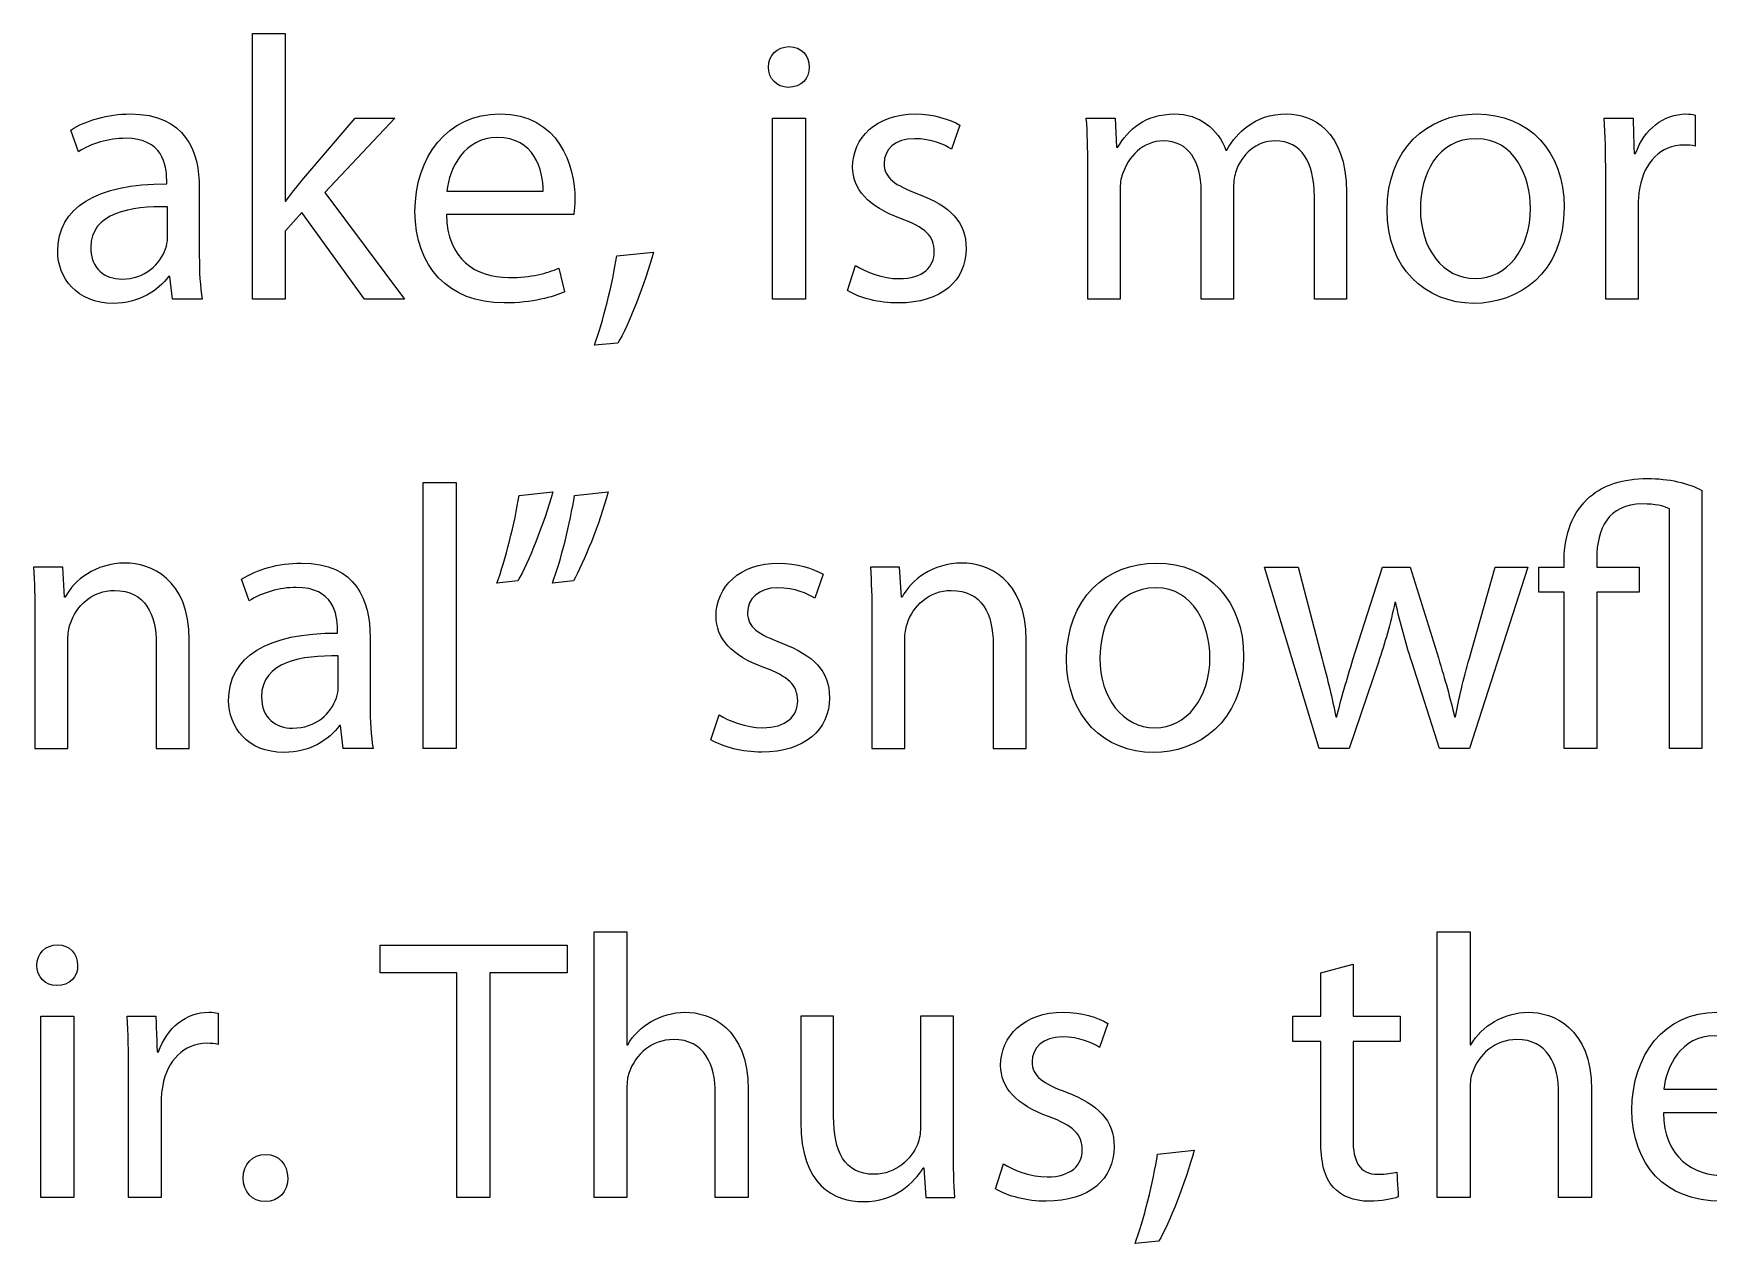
# Model space of a CAD drawing. Header units: millimetres. Extents: x -104 to 108, y -148 to 121.
# Drawn here: x 24.64 to 35.69, y 104.03 to 112.02 of the extents above; entities that cross this region are included whole.
import ezdxf

# ---------------------------------------------------------------- set-up
doc = ezdxf.new("R2010")
doc.units = ezdxf.units.MM
doc.header["$MEASUREMENT"] = 0
doc.layers.add('Capa 1', color=7, linetype='Continuous')

msp = doc.modelspace()

# ---------------------------------------------------------------- linework, layer by layer
at = {"layer": 'Capa 1', "color": 252}
for points, knots in [([(26.3013, 112.017), (26.3013, 112.017), (26.0864, 112.017), (26.0864, 112.017), (26.0864, 112.017), (26.0864, 112.017), (26.0864, 110.2636), (26.0864, 110.2636), (26.0864, 110.2636), (26.0864, 110.2636), (26.3013, 110.2636), (26.3013, 110.2636), (26.3013, 110.2636), (26.3013, 110.2636), (26.3013, 110.713), (26.3013, 110.713), (26.3013, 110.713), (26.3013, 110.713), (26.4124, 110.8367), (26.4124, 110.8367), (26.4124, 110.8367), (26.4124, 110.8367), (26.8248, 110.2636), (26.8248, 110.2636), (26.8248, 110.2636), (26.8248, 110.2636), (27.089, 110.2636), (27.089, 110.2636), (27.089, 110.2636), (27.089, 110.2636), (26.563, 110.9674), (26.563, 110.9674), (26.563, 110.9674), (26.563, 110.9674), (27.0248, 111.459), (27.0248, 111.459), (27.0248, 111.459), (27.0248, 111.459), (26.7631, 111.459), (26.7631, 111.459), (26.7631, 111.459), (26.7631, 111.459), (26.4124, 111.0464), (26.4124, 111.0464), (26.4124, 111.0464), (26.3778, 111.0045), (26.3358, 110.9526), (26.3062, 110.9106), (26.3062, 110.9106), (26.3062, 110.9106), (26.3013, 110.9107), (26.3013, 110.9107), (26.3013, 110.9107), (26.3013, 110.9107), (26.3013, 112.017), (26.3013, 112.017)], [0, 0, 0, 0, 0.0666667, 0.0666667, 0.0666667, 0.0666667, 0.1333333, 0.1333333, 0.1333333, 0.1333333, 0.2, 0.2, 0.2, 0.2, 0.2666667, 0.2666667, 0.2666667, 0.2666667, 0.3333333, 0.3333333, 0.3333333, 0.3333333, 0.4, 0.4, 0.4, 0.4, 0.4666667, 0.4666667, 0.4666667, 0.4666667, 0.5333333, 0.5333333, 0.5333333, 0.5333333, 0.6, 0.6, 0.6, 0.6, 0.6666667, 0.6666667, 0.6666667, 0.6666667, 0.7333333, 0.7333333, 0.7333333, 0.7333333, 0.8, 0.8, 0.8, 0.8, 0.8666667, 0.8666667, 0.8666667, 0.8666667, 1, 1, 1, 1]), ([(29.6251, 111.9305), (29.5462, 111.9305), (29.4893, 111.8712), (29.4893, 111.7946), (29.4893, 111.7946), (29.4894, 111.7207), (29.5436, 111.6613), (29.6202, 111.6613), (29.6202, 111.6613), (29.7067, 111.6614), (29.7609, 111.7206), (29.7585, 111.7946), (29.7585, 111.7946), (29.7585, 111.8713), (29.7066, 111.9305), (29.6251, 111.9305)], [0, 0, 0, 0, 0.2, 0.2, 0.2, 0.2, 0.4, 0.4, 0.4, 0.4, 0.6, 0.6, 0.6, 0.6, 1, 1, 1, 1]), ([(25.7555, 110.2636), (25.7406, 110.3451), (25.7357, 110.4463), (25.7357, 110.55), (25.7357, 110.55), (25.7357, 110.55), (25.7358, 110.997), (25.7358, 110.997), (25.7358, 110.997), (25.7358, 111.2367), (25.6468, 111.486), (25.2813, 111.486), (25.2813, 111.486), (25.1307, 111.486), (24.9874, 111.444), (24.8887, 111.3798), (24.8887, 111.3798), (24.8887, 111.3798), (24.938, 111.2367), (24.938, 111.2367), (24.938, 111.2367), (25.0221, 111.2909), (25.1381, 111.3254), (25.2492, 111.3254), (25.2492, 111.3254), (25.4937, 111.3256), (25.5208, 111.1476), (25.5208, 111.0489), (25.5208, 111.0489), (25.5208, 111.0489), (25.5208, 111.0242), (25.5208, 111.0242), (25.5208, 111.0242), (25.0591, 111.0268), (24.8022, 110.8686), (24.8022, 110.5797), (24.8022, 110.5797), (24.8023, 110.4069), (24.9257, 110.2364), (25.1677, 110.2364), (25.1677, 110.2364), (25.3381, 110.2366), (25.4665, 110.3204), (25.5332, 110.4142), (25.5332, 110.4142), (25.5332, 110.4142), (25.5406, 110.4144), (25.5406, 110.4144), (25.5406, 110.4144), (25.5406, 110.4144), (25.558, 110.2636), (25.558, 110.2636), (25.558, 110.2636), (25.558, 110.2636), (25.7555, 110.2636), (25.7555, 110.2636)], [0, 0, 0, 0, 0.0666667, 0.0666667, 0.0666667, 0.0666667, 0.1333333, 0.1333333, 0.1333333, 0.1333333, 0.2, 0.2, 0.2, 0.2, 0.2666667, 0.2666667, 0.2666667, 0.2666667, 0.3333333, 0.3333333, 0.3333333, 0.3333333, 0.4, 0.4, 0.4, 0.4, 0.4666667, 0.4666667, 0.4666667, 0.4666667, 0.5333333, 0.5333333, 0.5333333, 0.5333333, 0.6, 0.6, 0.6, 0.6, 0.6666667, 0.6666667, 0.6666667, 0.6666667, 0.7333333, 0.7333333, 0.7333333, 0.7333333, 0.8, 0.8, 0.8, 0.8, 0.8666667, 0.8666667, 0.8666667, 0.8666667, 1, 1, 1, 1]), ([(28.2053, 110.8218), (28.2078, 110.844), (28.2127, 110.8785), (28.2127, 110.9229), (28.2127, 110.9229), (28.2128, 111.1429), (28.109, 111.486), (27.7188, 111.486), (27.7188, 111.486), (27.3707, 111.486), (27.1582, 111.202), (27.1582, 110.8414), (27.1582, 110.8414), (27.1583, 110.4811), (27.378, 110.2389), (27.746, 110.2389), (27.746, 110.2389), (27.9361, 110.239), (28.067, 110.2784), (28.1435, 110.313), (28.1435, 110.313), (28.1435, 110.313), (28.1066, 110.4686), (28.1066, 110.4686), (28.1066, 110.4686), (28.025, 110.434), (27.9312, 110.4068), (27.7756, 110.4068), (27.7756, 110.4068), (27.5583, 110.4069), (27.3706, 110.5278), (27.3657, 110.8217), (27.3657, 110.8217), (27.3657, 110.8217), (28.2053, 110.8218), (28.2053, 110.8218)], [0, 0, 0, 0, 0.1, 0.1, 0.1, 0.1, 0.2, 0.2, 0.2, 0.2, 0.3, 0.3, 0.3, 0.3, 0.4, 0.4, 0.4, 0.4, 0.5, 0.5, 0.5, 0.5, 0.6, 0.6, 0.6, 0.6, 0.7, 0.7, 0.7, 0.7, 0.8, 0.8, 0.8, 0.8, 1, 1, 1, 1]), ([(30.0103, 110.3205), (30.0942, 110.2711), (30.2152, 110.2389), (30.3461, 110.2389), (30.3461, 110.2389), (30.6301, 110.239), (30.7931, 110.3871), (30.7931, 110.597), (30.7931, 110.597), (30.7931, 110.7748), (30.6869, 110.8785), (30.4795, 110.9575), (30.4795, 110.9575), (30.3239, 111.0169), (30.2523, 111.0612), (30.2523, 111.16), (30.2523, 111.16), (30.2523, 111.249), (30.3239, 111.323), (30.4523, 111.323), (30.4523, 111.323), (30.5634, 111.323), (30.6499, 111.2835), (30.6968, 111.2538), (30.6968, 111.2538), (30.6968, 111.2538), (30.7512, 111.4119), (30.7512, 111.4119), (30.7512, 111.4119), (30.6845, 111.4514), (30.5782, 111.486), (30.4572, 111.486), (30.4572, 111.486), (30.2005, 111.486), (30.0448, 111.3279), (30.0448, 111.1353), (30.0448, 111.1353), (30.0449, 110.9922), (30.1461, 110.8735), (30.3609, 110.797), (30.3609, 110.797), (30.5215, 110.7378), (30.5832, 110.6809), (30.5832, 110.5772), (30.5832, 110.5772), (30.5832, 110.4785), (30.5091, 110.3994), (30.3511, 110.3994), (30.3511, 110.3994), (30.2425, 110.3995), (30.1288, 110.4439), (30.0646, 110.4858), (30.0646, 110.4858), (30.0646, 110.4858), (30.0103, 110.3205), (30.0103, 110.3205)], [0, 0, 0, 0, 0.0666667, 0.0666667, 0.0666667, 0.0666667, 0.1333333, 0.1333333, 0.1333333, 0.1333333, 0.2, 0.2, 0.2, 0.2, 0.2666667, 0.2666667, 0.2666667, 0.2666667, 0.3333333, 0.3333333, 0.3333333, 0.3333333, 0.4, 0.4, 0.4, 0.4, 0.4666667, 0.4666667, 0.4666667, 0.4666667, 0.5333333, 0.5333333, 0.5333333, 0.5333333, 0.6, 0.6, 0.6, 0.6, 0.6666667, 0.6666667, 0.6666667, 0.6666667, 0.7333333, 0.7333333, 0.7333333, 0.7333333, 0.8, 0.8, 0.8, 0.8, 0.8666667, 0.8666667, 0.8666667, 0.8666667, 1, 1, 1, 1]), ([(31.5957, 110.2636), (31.5957, 110.2636), (31.8081, 110.2636), (31.8081, 110.2636), (31.8081, 110.2636), (31.8081, 110.2636), (31.8081, 110.9847), (31.8081, 110.9847), (31.8081, 110.9847), (31.8081, 111.0218), (31.813, 111.0587), (31.8254, 111.0908), (31.8254, 111.0908), (31.8599, 111.1996), (31.9587, 111.3082), (32.0945, 111.3082), (32.0945, 111.3082), (32.26, 111.3082), (32.3439, 111.1699), (32.3439, 110.9797), (32.3439, 110.9797), (32.3439, 110.9797), (32.344, 110.2636), (32.344, 110.2636), (32.344, 110.2636), (32.344, 110.2636), (32.5564, 110.2636), (32.5564, 110.2636), (32.5564, 110.2636), (32.5564, 110.2636), (32.5564, 111.002), (32.5564, 111.002), (32.5564, 111.002), (32.5564, 111.0415), (32.5637, 111.081), (32.5736, 111.1106), (32.5736, 111.1106), (32.6107, 111.2169), (32.707, 111.3082), (32.8304, 111.3082), (32.8304, 111.3082), (33.0058, 111.3082), (33.0897, 111.1699), (33.0897, 110.9402), (33.0897, 110.9402), (33.0897, 110.9402), (33.0898, 110.2636), (33.0898, 110.2636), (33.0898, 110.2636), (33.0898, 110.2636), (33.3022, 110.2636), (33.3022, 110.2636), (33.3022, 110.2636), (33.3022, 110.2636), (33.3022, 110.9674), (33.3022, 110.9674), (33.3022, 110.9674), (33.3022, 111.3824), (33.0675, 111.486), (32.9094, 111.486), (32.9094, 111.486), (32.7959, 111.486), (32.7168, 111.4563), (32.6452, 111.402), (32.6452, 111.402), (32.5958, 111.3651), (32.5489, 111.3131), (32.5119, 111.2464), (32.5119, 111.2464), (32.5119, 111.2464), (32.5069, 111.2464), (32.5069, 111.2464), (32.5069, 111.2464), (32.4551, 111.3873), (32.3316, 111.486), (32.1686, 111.486), (32.1686, 111.486), (31.9711, 111.486), (31.8599, 111.3798), (31.7933, 111.2662), (31.7933, 111.2662), (31.7933, 111.2662), (31.7859, 111.2663), (31.7859, 111.2663), (31.7859, 111.2663), (31.7859, 111.2663), (31.776, 111.459), (31.776, 111.459), (31.776, 111.459), (31.776, 111.459), (31.5859, 111.459), (31.5859, 111.459), (31.5859, 111.459), (31.5932, 111.3601), (31.5957, 111.2588), (31.5957, 111.1353), (31.5957, 111.1353), (31.5957, 111.1353), (31.5957, 110.2636), (31.5957, 110.2636)], [0, 0, 0, 0, 0.0384615, 0.0384615, 0.0384615, 0.0384615, 0.0769231, 0.0769231, 0.0769231, 0.0769231, 0.1153846, 0.1153846, 0.1153846, 0.1153846, 0.1538462, 0.1538462, 0.1538462, 0.1538462, 0.1923077, 0.1923077, 0.1923077, 0.1923077, 0.2307692, 0.2307692, 0.2307692, 0.2307692, 0.2692308, 0.2692308, 0.2692308, 0.2692308, 0.3076923, 0.3076923, 0.3076923, 0.3076923, 0.3461538, 0.3461538, 0.3461538, 0.3461539, 0.3846154, 0.3846154, 0.3846154, 0.3846154, 0.4230769, 0.4230769, 0.4230769, 0.4230769, 0.4615385, 0.4615385, 0.4615385, 0.4615385, 0.5, 0.5, 0.5, 0.5, 0.5384615, 0.5384615, 0.5384615, 0.5384615, 0.5769231, 0.5769231, 0.5769231, 0.5769231, 0.6153846, 0.6153846, 0.6153846, 0.6153846, 0.6538462, 0.6538462, 0.6538462, 0.6538462, 0.6923077, 0.6923077, 0.6923077, 0.6923077, 0.7307692, 0.7307692, 0.7307692, 0.7307692, 0.7692308, 0.7692308, 0.7692308, 0.7692308, 0.8076923, 0.8076923, 0.8076923, 0.8076923, 0.8461538, 0.8461538, 0.8461538, 0.8461539, 0.8846154, 0.8846154, 0.8846154, 0.8846154, 0.9230769, 0.9230769, 0.9230769, 0.9230769, 1, 1, 1, 1]), ([(34.1619, 111.486), (33.8309, 111.486), (33.5692, 111.2514), (33.5692, 110.8513), (33.5692, 110.8513), (33.5692, 110.4735), (33.8186, 110.2364), (34.1421, 110.2364), (34.1421, 110.2364), (34.431, 110.2366), (34.7372, 110.429), (34.7372, 110.8711), (34.7372, 110.8711), (34.7373, 111.2367), (34.5051, 111.486), (34.1618, 111.486), (34.1618, 111.486), (34.1618, 111.486), (34.1619, 111.486), (34.1619, 111.486)], [0, 0, 0, 0, 0.1666667, 0.1666667, 0.1666667, 0.1666667, 0.3333333, 0.3333333, 0.3333333, 0.3333333, 0.5, 0.5, 0.5, 0.5, 0.6666667, 0.6666667, 0.6666667, 0.6666667, 1, 1, 1, 1]), ([(35.0113, 110.2636), (35.0113, 110.2636), (35.2262, 110.2636), (35.2262, 110.2636), (35.2262, 110.2636), (35.2262, 110.2636), (35.2262, 110.9008), (35.2262, 110.9008), (35.2262, 110.9008), (35.2262, 110.9379), (35.2311, 110.9723), (35.236, 111.0019), (35.236, 111.0019), (35.2657, 111.1651), (35.3743, 111.281), (35.5274, 111.281), (35.5274, 111.281), (35.5571, 111.2812), (35.5793, 111.2785), (35.6015, 111.2736), (35.6015, 111.2736), (35.6015, 111.2736), (35.6016, 111.4786), (35.6016, 111.4786), (35.6016, 111.4786), (35.5818, 111.4836), (35.5645, 111.486), (35.5398, 111.486), (35.5398, 111.486), (35.3941, 111.486), (35.2632, 111.3847), (35.2089, 111.2242), (35.2089, 111.2242), (35.2089, 111.2242), (35.199, 111.2242), (35.199, 111.2242), (35.199, 111.2242), (35.199, 111.2242), (35.1916, 111.459), (35.1916, 111.459), (35.1916, 111.459), (35.1916, 111.459), (35.0015, 111.459), (35.0015, 111.459), (35.0015, 111.459), (35.0088, 111.3478), (35.0113, 111.2267), (35.0113, 111.0859), (35.0113, 111.0859), (35.0113, 111.0859), (35.0113, 110.2636), (35.0113, 110.2636)], [0, 0, 0, 0, 0.0714286, 0.0714286, 0.0714286, 0.0714286, 0.1428571, 0.1428571, 0.1428571, 0.1428572, 0.2142857, 0.2142857, 0.2142857, 0.2142857, 0.2857143, 0.2857143, 0.2857143, 0.2857143, 0.3571429, 0.3571429, 0.3571429, 0.3571429, 0.4285714, 0.4285714, 0.4285714, 0.4285714, 0.5, 0.5, 0.5, 0.5, 0.5714286, 0.5714286, 0.5714286, 0.5714286, 0.6428571, 0.6428571, 0.6428571, 0.6428572, 0.7142857, 0.7142857, 0.7142857, 0.7142857, 0.7857143, 0.7857143, 0.7857143, 0.7857143, 0.8571429, 0.8571429, 0.8571429, 0.8571429, 1, 1, 1, 1]), ([(29.7339, 110.2636), (29.7339, 110.2636), (29.7339, 111.459), (29.7339, 111.459), (29.7339, 111.459), (29.7339, 111.459), (29.5165, 111.459), (29.5165, 111.459), (29.5165, 111.459), (29.5165, 111.459), (29.5165, 110.2636), (29.5165, 110.2636), (29.5165, 110.2636), (29.5165, 110.2636), (29.7339, 110.2636), (29.7339, 110.2636)], [0, 0, 0, 0, 0.2, 0.2, 0.2, 0.2, 0.4, 0.4, 0.4, 0.4, 0.6, 0.6, 0.6, 0.6, 1, 1, 1, 1]), ([(27.3682, 110.9774), (27.3855, 111.128), (27.4817, 111.3304), (27.7015, 111.3304), (27.7015, 111.3304), (27.9461, 111.3304), (28.0052, 111.1155), (28.0028, 110.9773), (28.0028, 110.9773), (28.0028, 110.9773), (27.3682, 110.9774), (27.3682, 110.9774)], [0, 0, 0, 0, 0.25, 0.25, 0.25, 0.25, 0.5, 0.5, 0.5, 0.5, 1, 1, 1, 1]), ([(34.1569, 111.323), (34.4137, 111.323), (34.515, 111.0662), (34.515, 110.8637), (34.515, 110.8637), (34.515, 110.5946), (34.3594, 110.3994), (34.1519, 110.3994), (34.1519, 110.3994), (33.9397, 110.3995), (33.7889, 110.597), (33.7889, 110.8587), (33.7889, 110.8587), (33.7889, 111.0859), (33.9001, 111.323), (34.1569, 111.323), (34.1569, 111.323), (34.1569, 111.323), (34.1569, 111.323), (34.1569, 111.323)], [0, 0, 0, 0, 0.1666667, 0.1666667, 0.1666667, 0.1666667, 0.3333333, 0.3333333, 0.3333333, 0.3333333, 0.5, 0.5, 0.5, 0.5, 0.6666667, 0.6666667, 0.6666667, 0.6666667, 1, 1, 1, 1]), ([(25.5258, 110.6662), (25.5258, 110.644), (25.5208, 110.6192), (25.5134, 110.597), (25.5134, 110.597), (25.4789, 110.4958), (25.3801, 110.3969), (25.2245, 110.3969), (25.2245, 110.3969), (25.1135, 110.3969), (25.0195, 110.4636), (25.0195, 110.6044), (25.0195, 110.6044), (25.0196, 110.8367), (25.2887, 110.8785), (25.5258, 110.8735), (25.5258, 110.8735), (25.5258, 110.8735), (25.5258, 110.6662), (25.5258, 110.6662)], [0, 0, 0, 0, 0.1666667, 0.1666667, 0.1666667, 0.1666667, 0.3333333, 0.3333333, 0.3333333, 0.3333333, 0.5, 0.5, 0.5, 0.5, 0.6666667, 0.6666667, 0.6666667, 0.6666667, 1, 1, 1, 1]), ([(28.4967, 109.9747), (28.5659, 110.0907), (28.6744, 110.3648), (28.7312, 110.5747), (28.7312, 110.5747), (28.7312, 110.5747), (28.4893, 110.5501), (28.4893, 110.5501), (28.4893, 110.5501), (28.4621, 110.3699), (28.3954, 110.1055), (28.3411, 109.9598), (28.3411, 109.9598), (28.3411, 109.9598), (28.4967, 109.9747), (28.4967, 109.9747)], [0, 0, 0, 0, 0.2, 0.2, 0.2, 0.2, 0.4, 0.4, 0.4, 0.4, 0.6, 0.6, 0.6, 0.6, 1, 1, 1, 1]), ([(27.2128, 107.3001), (27.2128, 107.3001), (27.4302, 107.3001), (27.4302, 107.3001), (27.4302, 107.3001), (27.4302, 107.3001), (27.4302, 109.0535), (27.4302, 109.0535), (27.4302, 109.0535), (27.4302, 109.0535), (27.2128, 109.0535), (27.2128, 109.0535), (27.2128, 109.0535), (27.2128, 109.0535), (27.2128, 107.3001), (27.2128, 107.3001)], [0, 0, 0, 0, 0.2, 0.2, 0.2, 0.2, 0.4, 0.4, 0.4, 0.4, 0.6, 0.6, 0.6, 0.6, 1, 1, 1, 1]), ([(34.9524, 107.3001), (34.9524, 107.3001), (34.9524, 108.33), (34.9524, 108.33), (34.9524, 108.33), (34.9524, 108.33), (35.2314, 108.33), (35.2314, 108.33), (35.2314, 108.33), (35.2314, 108.33), (35.2314, 108.4955), (35.2314, 108.4955), (35.2314, 108.4955), (35.2314, 108.4955), (34.9524, 108.4955), (34.9524, 108.4955), (34.9524, 108.4955), (34.9524, 108.4955), (34.9524, 108.5546), (34.9524, 108.5546), (34.9524, 108.5546), (34.9524, 108.7473), (35.0264, 108.9127), (35.2536, 108.9127), (35.2536, 108.9127), (35.3376, 108.9128), (35.3943, 108.9003), (35.4314, 108.8806), (35.4314, 108.8806), (35.4314, 108.8806), (35.4314, 107.3001), (35.4314, 107.3001), (35.4314, 107.3001), (35.4314, 107.3001), (35.6462, 107.3001), (35.6462, 107.3001), (35.6462, 107.3001), (35.6462, 107.3001), (35.6462, 109.0017), (35.6462, 109.0017), (35.6462, 109.0017), (35.5573, 109.0511), (35.4264, 109.0806), (35.2882, 109.0806), (35.2882, 109.0806), (35.1227, 109.0807), (34.9992, 109.0386), (34.9054, 108.9596), (34.9054, 108.9596), (34.7943, 108.8608), (34.7375, 108.7126), (34.7375, 108.5472), (34.7375, 108.5472), (34.7375, 108.5472), (34.7375, 108.4955), (34.7375, 108.4955), (34.7375, 108.4955), (34.7375, 108.4955), (34.5696, 108.4955), (34.5696, 108.4955), (34.5696, 108.4955), (34.5696, 108.4955), (34.5696, 108.33), (34.5696, 108.33), (34.5696, 108.33), (34.5696, 108.33), (34.7375, 108.33), (34.7375, 108.33), (34.7375, 108.33), (34.7375, 108.33), (34.7375, 107.3001), (34.7375, 107.3001), (34.7375, 107.3001), (34.7375, 107.3001), (34.9524, 107.3001), (34.9524, 107.3001)], [0, 0, 0, 0, 0.05, 0.05, 0.05, 0.05, 0.1, 0.1, 0.1, 0.1, 0.15, 0.15, 0.15, 0.15, 0.2, 0.2, 0.2, 0.2, 0.25, 0.25, 0.25, 0.25, 0.3, 0.3, 0.3, 0.3, 0.35, 0.35, 0.35, 0.35, 0.4, 0.4, 0.4, 0.4, 0.45, 0.45, 0.45, 0.45, 0.5, 0.5, 0.5, 0.5, 0.55, 0.55, 0.55, 0.55, 0.6, 0.6, 0.6, 0.6, 0.65, 0.65, 0.65, 0.65, 0.7, 0.7, 0.7, 0.7, 0.75, 0.75, 0.75, 0.75, 0.8, 0.8, 0.8, 0.8, 0.85, 0.85, 0.85, 0.85, 0.9, 0.9, 0.9, 0.9, 1, 1, 1, 1]), ([(27.8448, 108.9696), (27.8177, 108.7918), (27.751, 108.5348), (27.6991, 108.3891), (27.6991, 108.3891), (27.6991, 108.3891), (27.8374, 108.4066), (27.8374, 108.4066), (27.8374, 108.4066), (27.9041, 108.5201), (28.0103, 108.7843), (28.0671, 108.9917), (28.0671, 108.9917), (28.0671, 108.9917), (27.8448, 108.9696), (27.8448, 108.9696)], [0, 0, 0, 0, 0.2, 0.2, 0.2, 0.2, 0.4, 0.4, 0.4, 0.4, 0.6, 0.6, 0.6, 0.6, 1, 1, 1, 1]), ([(28.2104, 108.9696), (28.1832, 108.7918), (28.1189, 108.5348), (28.0646, 108.3891), (28.0646, 108.3891), (28.0646, 108.3891), (28.2029, 108.4066), (28.2029, 108.4066), (28.2029, 108.4066), (28.2696, 108.5201), (28.3757, 108.7843), (28.4325, 108.9917), (28.4325, 108.9917), (28.4325, 108.9917), (28.2104, 108.9696), (28.2104, 108.9696)], [0, 0, 0, 0, 0.2, 0.2, 0.2, 0.2, 0.4, 0.4, 0.4, 0.4, 0.6, 0.6, 0.6, 0.6, 1, 1, 1, 1]), ([(24.652, 107.3001), (24.652, 107.3001), (24.652, 108.1718), (24.652, 108.1718), (24.652, 108.1718), (24.652, 108.2953), (24.6495, 108.3967), (24.6422, 108.4955), (24.6422, 108.4955), (24.6422, 108.4955), (24.8348, 108.4955), (24.8348, 108.4955), (24.8348, 108.4955), (24.8348, 108.4955), (24.8472, 108.2979), (24.8472, 108.2979), (24.8472, 108.2979), (24.8472, 108.2979), (24.852, 108.2978), (24.852, 108.2978), (24.852, 108.2978), (24.9113, 108.4114), (25.0496, 108.5225), (25.2471, 108.5225), (25.2471, 108.5225), (25.4126, 108.5225), (25.6695, 108.4239), (25.6695, 108.0139), (25.6695, 108.0139), (25.6695, 108.0139), (25.6695, 107.3001), (25.6695, 107.3001), (25.6695, 107.3001), (25.6695, 107.3001), (25.4521, 107.3001), (25.4521, 107.3001), (25.4521, 107.3001), (25.4521, 107.3001), (25.4521, 107.9891), (25.4521, 107.9891), (25.4521, 107.9891), (25.4521, 108.1817), (25.3806, 108.3423), (25.1755, 108.3422), (25.1755, 108.3422), (25.0323, 108.3422), (24.9212, 108.2411), (24.8841, 108.12), (24.8841, 108.12), (24.8742, 108.0928), (24.8694, 108.0558), (24.8694, 108.0189), (24.8694, 108.0189), (24.8694, 108.0189), (24.8694, 107.3001), (24.8694, 107.3001), (24.8694, 107.3001), (24.8694, 107.3001), (24.652, 107.3001), (24.652, 107.3001)], [0, 0, 0, 0, 0.125, 0.125, 0.125, 0.125, 0.1875, 0.1875, 0.1875, 0.1875, 0.25, 0.25, 0.25, 0.25, 0.3125, 0.3125, 0.3125, 0.3125, 0.375, 0.375, 0.375, 0.375, 0.4375, 0.4375, 0.4375, 0.4375, 0.5, 0.5, 0.5, 0.5, 0.5625, 0.5625, 0.5625, 0.5625, 0.625, 0.625, 0.625, 0.625, 0.6875, 0.6875, 0.6875, 0.6875, 0.75, 0.75, 0.75, 0.75, 0.8125, 0.8125, 0.8125, 0.8125, 0.875, 0.875, 0.875, 0.875, 0.9375, 0.9375, 0.9375, 0.9375, 1, 1, 1, 1]), ([(26.8819, 107.3001), (26.867, 107.3817), (26.8621, 107.4829), (26.8621, 107.5866), (26.8621, 107.5866), (26.8621, 107.5866), (26.8622, 108.0335), (26.8622, 108.0335), (26.8622, 108.0335), (26.8622, 108.2733), (26.7732, 108.5225), (26.4077, 108.5225), (26.4077, 108.5225), (26.2572, 108.5225), (26.1139, 108.4805), (26.0151, 108.4163), (26.0151, 108.4163), (26.0151, 108.4163), (26.0645, 108.2733), (26.0645, 108.2733), (26.0645, 108.2733), (26.1485, 108.3274), (26.2645, 108.362), (26.3756, 108.362), (26.3756, 108.362), (26.6201, 108.3622), (26.6473, 108.1842), (26.6473, 108.0854), (26.6473, 108.0854), (26.6473, 108.0854), (26.6473, 108.0607), (26.6473, 108.0607), (26.6473, 108.0607), (26.1855, 108.0633), (25.9286, 107.9051), (25.9286, 107.6162), (25.9286, 107.6162), (25.9287, 107.4434), (26.0521, 107.273), (26.2941, 107.273), (26.2941, 107.273), (26.4645, 107.2731), (26.5929, 107.3569), (26.6596, 107.4508), (26.6596, 107.4508), (26.6596, 107.4508), (26.667, 107.4509), (26.667, 107.4509), (26.667, 107.4509), (26.667, 107.4509), (26.6844, 107.3001), (26.6844, 107.3001), (26.6844, 107.3001), (26.6844, 107.3001), (26.8819, 107.3001), (26.8819, 107.3001)], [0, 0, 0, 0, 0.0666667, 0.0666667, 0.0666667, 0.0666667, 0.1333333, 0.1333333, 0.1333333, 0.1333333, 0.2, 0.2, 0.2, 0.2, 0.2666667, 0.2666667, 0.2666667, 0.2666667, 0.3333333, 0.3333333, 0.3333333, 0.3333333, 0.4, 0.4, 0.4, 0.4, 0.4666667, 0.4666667, 0.4666667, 0.4666667, 0.5333333, 0.5333333, 0.5333333, 0.5333333, 0.6, 0.6, 0.6, 0.6, 0.6666667, 0.6666667, 0.6666667, 0.6666667, 0.7333333, 0.7333333, 0.7333333, 0.7333333, 0.8, 0.8, 0.8, 0.8, 0.8666667, 0.8666667, 0.8666667, 0.8666667, 1, 1, 1, 1]), ([(29.1093, 107.3571), (29.1932, 107.3077), (29.3142, 107.2754), (29.4451, 107.2754), (29.4451, 107.2754), (29.7291, 107.2755), (29.8921, 107.4236), (29.8921, 107.6335), (29.8921, 107.6335), (29.8921, 107.8113), (29.7859, 107.915), (29.5784, 107.994), (29.5784, 107.994), (29.4229, 108.0534), (29.3513, 108.0977), (29.3513, 108.1965), (29.3513, 108.1965), (29.3513, 108.2856), (29.4229, 108.3595), (29.5513, 108.3595), (29.5513, 108.3595), (29.6624, 108.3596), (29.7488, 108.32), (29.7958, 108.2904), (29.7958, 108.2904), (29.7958, 108.2904), (29.8502, 108.4485), (29.8502, 108.4485), (29.8502, 108.4485), (29.7835, 108.488), (29.6772, 108.5225), (29.5562, 108.5225), (29.5562, 108.5225), (29.2995, 108.5225), (29.1438, 108.3644), (29.1438, 108.1718), (29.1438, 108.1718), (29.1439, 108.0288), (29.2451, 107.9101), (29.4599, 107.8335), (29.4599, 107.8335), (29.6205, 107.7744), (29.6822, 107.7175), (29.6822, 107.6137), (29.6822, 107.6137), (29.6822, 107.515), (29.6081, 107.4359), (29.45, 107.4359), (29.45, 107.4359), (29.3415, 107.436), (29.2278, 107.4804), (29.1636, 107.5224), (29.1636, 107.5224), (29.1636, 107.5224), (29.1093, 107.3571), (29.1093, 107.3571)], [0, 0, 0, 0, 0.0666667, 0.0666667, 0.0666667, 0.0666667, 0.1333333, 0.1333333, 0.1333333, 0.1333333, 0.2, 0.2, 0.2, 0.2, 0.2666667, 0.2666667, 0.2666667, 0.2666667, 0.3333333, 0.3333333, 0.3333333, 0.3333333, 0.4, 0.4, 0.4, 0.4, 0.4666667, 0.4666667, 0.4666667, 0.4666667, 0.5333333, 0.5333333, 0.5333333, 0.5333333, 0.6, 0.6, 0.6, 0.6, 0.6666667, 0.6666667, 0.6666667, 0.6666667, 0.7333333, 0.7333333, 0.7333333, 0.7333333, 0.8, 0.8, 0.8, 0.8, 0.8666667, 0.8666667, 0.8666667, 0.8666667, 1, 1, 1, 1]), ([(30.1713, 107.3001), (30.1713, 107.3001), (30.1713, 108.1718), (30.1713, 108.1718), (30.1713, 108.1718), (30.1713, 108.2953), (30.1689, 108.3967), (30.1615, 108.4955), (30.1615, 108.4955), (30.1615, 108.4955), (30.3541, 108.4955), (30.3541, 108.4955), (30.3541, 108.4955), (30.3541, 108.4955), (30.3665, 108.2979), (30.3665, 108.2979), (30.3665, 108.2979), (30.3665, 108.2979), (30.3713, 108.2978), (30.3713, 108.2978), (30.3713, 108.2978), (30.4306, 108.4114), (30.5689, 108.5225), (30.7665, 108.5225), (30.7665, 108.5225), (30.9319, 108.5225), (31.1888, 108.4239), (31.1888, 108.0139), (31.1888, 108.0139), (31.1888, 108.0139), (31.1888, 107.3001), (31.1888, 107.3001), (31.1888, 107.3001), (31.1888, 107.3001), (30.9714, 107.3001), (30.9714, 107.3001), (30.9714, 107.3001), (30.9714, 107.3001), (30.9714, 107.9891), (30.9714, 107.9891), (30.9714, 107.9891), (30.9714, 108.1817), (30.8999, 108.3423), (30.6948, 108.3422), (30.6948, 108.3422), (30.5516, 108.3422), (30.4405, 108.2411), (30.4035, 108.12), (30.4035, 108.12), (30.3936, 108.0928), (30.3887, 108.0558), (30.3887, 108.0189), (30.3887, 108.0189), (30.3887, 108.0189), (30.3887, 107.3001), (30.3887, 107.3001), (30.3887, 107.3001), (30.3887, 107.3001), (30.1713, 107.3001), (30.1713, 107.3001)], [0, 0, 0, 0, 0.125, 0.125, 0.125, 0.125, 0.1875, 0.1875, 0.1875, 0.1875, 0.25, 0.25, 0.25, 0.25, 0.3125, 0.3125, 0.3125, 0.3125, 0.375, 0.375, 0.375, 0.375, 0.4375, 0.4375, 0.4375, 0.4375, 0.5, 0.5, 0.5, 0.5, 0.5625, 0.5625, 0.5625, 0.5625, 0.625, 0.625, 0.625, 0.625, 0.6875, 0.6875, 0.6875, 0.6875, 0.75, 0.75, 0.75, 0.75, 0.8125, 0.8125, 0.8125, 0.8125, 0.875, 0.875, 0.875, 0.875, 0.9375, 0.9375, 0.9375, 0.9375, 1, 1, 1, 1]), ([(32.0482, 108.5225), (31.7172, 108.5225), (31.4554, 108.2879), (31.4554, 107.8878), (31.4554, 107.8878), (31.4554, 107.5101), (31.7048, 107.273), (32.0283, 107.273), (32.0283, 107.273), (32.3172, 107.2731), (32.6234, 107.4656), (32.6234, 107.9076), (32.6234, 107.9076), (32.6235, 108.2733), (32.3913, 108.5225), (32.0481, 108.5225), (32.0481, 108.5225), (32.0481, 108.5225), (32.0482, 108.5225), (32.0482, 108.5225)], [0, 0, 0, 0, 0.1666667, 0.1666667, 0.1666667, 0.1666667, 0.3333333, 0.3333333, 0.3333333, 0.3333333, 0.5, 0.5, 0.5, 0.5, 0.6666667, 0.6666667, 0.6666667, 0.6666667, 1, 1, 1, 1]), ([(32.7617, 108.4955), (32.7617, 108.4955), (33.1223, 107.3001), (33.1223, 107.3001), (33.1223, 107.3001), (33.1223, 107.3001), (33.3198, 107.3001), (33.3198, 107.3001), (33.3198, 107.3001), (33.3198, 107.3001), (33.5125, 107.8682), (33.5125, 107.8682), (33.5125, 107.8682), (33.5545, 107.9966), (33.5915, 108.12), (33.6211, 108.2632), (33.6211, 108.2632), (33.6211, 108.2632), (33.6261, 108.2633), (33.6261, 108.2633), (33.6261, 108.2633), (33.6557, 108.1224), (33.6902, 108.0039), (33.7322, 107.8706), (33.7322, 107.8706), (33.7322, 107.8706), (33.9151, 107.3001), (33.9151, 107.3001), (33.9151, 107.3001), (33.9151, 107.3001), (34.1126, 107.3001), (34.1126, 107.3001), (34.1126, 107.3001), (34.1126, 107.3001), (34.4978, 108.4955), (34.4978, 108.4955), (34.4978, 108.4955), (34.4978, 108.4955), (34.283, 108.4955), (34.283, 108.4955), (34.283, 108.4955), (34.283, 108.4955), (34.1126, 107.8954), (34.1126, 107.8954), (34.1126, 107.8954), (34.073, 107.7545), (34.0409, 107.6286), (34.0212, 107.5076), (34.0212, 107.5076), (34.0212, 107.5076), (34.0138, 107.5077), (34.0138, 107.5077), (34.0138, 107.5077), (33.9866, 107.6287), (33.952, 107.7545), (33.9076, 107.8977), (33.9076, 107.8977), (33.9076, 107.8977), (33.7224, 108.4955), (33.7224, 108.4955), (33.7224, 108.4955), (33.7224, 108.4955), (33.5396, 108.4955), (33.5396, 108.4955), (33.5396, 108.4955), (33.5396, 108.4955), (33.3445, 107.8855), (33.3445, 107.8855), (33.3445, 107.8855), (33.3051, 107.7571), (33.2655, 107.6286), (33.2383, 107.5076), (33.2383, 107.5076), (33.2383, 107.5076), (33.2309, 107.5077), (33.2309, 107.5077), (33.2309, 107.5077), (33.2087, 107.6311), (33.1766, 107.7545), (33.142, 107.8878), (33.142, 107.8878), (33.142, 107.8878), (32.984, 108.4955), (32.984, 108.4955), (32.984, 108.4955), (32.984, 108.4955), (32.7617, 108.4955), (32.7617, 108.4955)], [0, 0, 0, 0, 0.0434783, 0.0434783, 0.0434783, 0.0434783, 0.0869565, 0.0869565, 0.0869565, 0.0869565, 0.1304348, 0.1304348, 0.1304348, 0.1304348, 0.173913, 0.173913, 0.173913, 0.1739131, 0.2173913, 0.2173913, 0.2173913, 0.2173913, 0.2608696, 0.2608696, 0.2608696, 0.2608696, 0.3043478, 0.3043478, 0.3043478, 0.3043478, 0.3478261, 0.3478261, 0.3478261, 0.3478261, 0.3913043, 0.3913043, 0.3913043, 0.3913044, 0.4347826, 0.4347826, 0.4347826, 0.4347826, 0.4782609, 0.4782609, 0.4782609, 0.4782609, 0.5217391, 0.5217391, 0.5217391, 0.5217391, 0.5652174, 0.5652174, 0.5652174, 0.5652174, 0.6086957, 0.6086957, 0.6086957, 0.6086957, 0.6521739, 0.6521739, 0.6521739, 0.6521739, 0.6956522, 0.6956522, 0.6956522, 0.6956522, 0.7391304, 0.7391304, 0.7391304, 0.7391304, 0.7826087, 0.7826087, 0.7826087, 0.7826087, 0.826087, 0.826087, 0.826087, 0.826087, 0.8695652, 0.8695652, 0.8695652, 0.8695652, 0.9130435, 0.9130435, 0.9130435, 0.9130435, 1, 1, 1, 1]), ([(32.0432, 108.3596), (32.3, 108.3596), (32.4012, 108.1027), (32.4012, 107.9002), (32.4012, 107.9002), (32.4013, 107.6311), (32.2456, 107.4359), (32.0382, 107.4359), (32.0382, 107.4359), (31.8259, 107.436), (31.6752, 107.6335), (31.6752, 107.8953), (31.6752, 107.8953), (31.6752, 108.1224), (31.7863, 108.3595), (32.0431, 108.3595), (32.0431, 108.3595), (32.0431, 108.3595), (32.0432, 108.3596), (32.0432, 108.3596)], [0, 0, 0, 0, 0.1666667, 0.1666667, 0.1666667, 0.1666667, 0.3333333, 0.3333333, 0.3333333, 0.3333333, 0.5, 0.5, 0.5, 0.5, 0.6666667, 0.6666667, 0.6666667, 0.6666667, 1, 1, 1, 1]), ([(26.6522, 107.7027), (26.6522, 107.6805), (26.6473, 107.6557), (26.6398, 107.6335), (26.6398, 107.6335), (26.6053, 107.5323), (26.5065, 107.4335), (26.3509, 107.4335), (26.3509, 107.4335), (26.2399, 107.4335), (26.146, 107.5001), (26.146, 107.6409), (26.146, 107.6409), (26.146, 107.8732), (26.4151, 107.915), (26.6522, 107.9101), (26.6522, 107.9101), (26.6522, 107.9101), (26.6522, 107.7027), (26.6522, 107.7027)], [0, 0, 0, 0, 0.1666667, 0.1666667, 0.1666667, 0.1666667, 0.3333333, 0.3333333, 0.3333333, 0.3333333, 0.5, 0.5, 0.5, 0.5, 0.6666667, 0.6666667, 0.6666667, 0.6666667, 1, 1, 1, 1]), ([(28.3389, 104.3369), (28.3389, 104.3369), (28.5562, 104.3369), (28.5562, 104.3369), (28.5562, 104.3369), (28.5562, 104.3369), (28.5562, 105.058), (28.5562, 105.058), (28.5562, 105.058), (28.5562, 105.1), (28.5586, 105.132), (28.571, 105.1617), (28.571, 105.1617), (28.6105, 105.2802), (28.7216, 105.3789), (28.8624, 105.3789), (28.8624, 105.3789), (29.0674, 105.379), (29.1389, 105.216), (29.1389, 105.0233), (29.1389, 105.0233), (29.1389, 105.0233), (29.139, 104.3369), (29.139, 104.3369), (29.139, 104.3369), (29.139, 104.3369), (29.3563, 104.3369), (29.3563, 104.3369), (29.3563, 104.3369), (29.3563, 104.3369), (29.3563, 105.0481), (29.3563, 105.0481), (29.3563, 105.0481), (29.3563, 105.4606), (29.0994, 105.5592), (28.9389, 105.5592), (28.9389, 105.5592), (28.8575, 105.5592), (28.7809, 105.5345), (28.7167, 105.4975), (28.7167, 105.4975), (28.65, 105.4606), (28.5957, 105.4061), (28.5611, 105.3444), (28.5611, 105.3444), (28.5611, 105.3444), (28.5562, 105.3445), (28.5562, 105.3445), (28.5562, 105.3445), (28.5562, 105.3445), (28.5562, 106.0902), (28.5562, 106.0902), (28.5562, 106.0902), (28.5562, 106.0902), (28.3389, 106.0902), (28.3389, 106.0902), (28.3389, 106.0902), (28.3389, 106.0902), (28.3389, 104.3369), (28.3389, 104.3369)], [0, 0, 0, 0, 0.0625, 0.0625, 0.0625, 0.0625, 0.125, 0.125, 0.125, 0.125, 0.1875, 0.1875, 0.1875, 0.1875, 0.25, 0.25, 0.25, 0.25, 0.3125, 0.3125, 0.3125, 0.3125, 0.375, 0.375, 0.375, 0.375, 0.4375, 0.4375, 0.4375, 0.4375, 0.5, 0.5, 0.5, 0.5, 0.5625, 0.5625, 0.5625, 0.5625, 0.625, 0.625, 0.625, 0.625, 0.6875, 0.6875, 0.6875, 0.6875, 0.75, 0.75, 0.75, 0.75, 0.8125, 0.8125, 0.8125, 0.8125, 0.875, 0.875, 0.875, 0.875, 1, 1, 1, 1]), ([(33.9003, 104.3369), (33.9003, 104.3369), (34.1177, 104.3369), (34.1177, 104.3369), (34.1177, 104.3369), (34.1177, 104.3369), (34.1177, 105.058), (34.1177, 105.058), (34.1177, 105.058), (34.1177, 105.1), (34.12, 105.132), (34.1324, 105.1617), (34.1324, 105.1617), (34.1719, 105.2802), (34.283, 105.3789), (34.4238, 105.3789), (34.4238, 105.3789), (34.6288, 105.379), (34.7004, 105.216), (34.7004, 105.0233), (34.7004, 105.0233), (34.7004, 105.0233), (34.7004, 104.3369), (34.7004, 104.3369), (34.7004, 104.3369), (34.7004, 104.3369), (34.9178, 104.3369), (34.9178, 104.3369), (34.9178, 104.3369), (34.9178, 104.3369), (34.9178, 105.0481), (34.9178, 105.0481), (34.9178, 105.0481), (34.9178, 105.4606), (34.6608, 105.5592), (34.5003, 105.5592), (34.5003, 105.5592), (34.4189, 105.5592), (34.3423, 105.5345), (34.2781, 105.4975), (34.2781, 105.4975), (34.2114, 105.4606), (34.1571, 105.4061), (34.1225, 105.3444), (34.1225, 105.3444), (34.1225, 105.3444), (34.1177, 105.3445), (34.1177, 105.3445), (34.1177, 105.3445), (34.1177, 105.3445), (34.1177, 106.0902), (34.1177, 106.0902), (34.1177, 106.0902), (34.1177, 106.0902), (33.9003, 106.0902), (33.9003, 106.0902), (33.9003, 106.0902), (33.9003, 106.0902), (33.9003, 104.3369), (33.9003, 104.3369)], [0, 0, 0, 0, 0.0625, 0.0625, 0.0625, 0.0625, 0.125, 0.125, 0.125, 0.125, 0.1875, 0.1875, 0.1875, 0.1875, 0.25, 0.25, 0.25, 0.25, 0.3125, 0.3125, 0.3125, 0.3125, 0.375, 0.375, 0.375, 0.375, 0.4375, 0.4375, 0.4375, 0.4375, 0.5, 0.5, 0.5, 0.5, 0.5625, 0.5625, 0.5625, 0.5625, 0.625, 0.625, 0.625, 0.625, 0.6875, 0.6875, 0.6875, 0.6875, 0.75, 0.75, 0.75, 0.75, 0.8125, 0.8125, 0.8125, 0.8125, 0.875, 0.875, 0.875, 0.875, 1, 1, 1, 1]), ([(24.7999, 106.0037), (24.7209, 106.0037), (24.6641, 105.9445), (24.6641, 105.8679), (24.6641, 105.8679), (24.6642, 105.794), (24.7184, 105.7345), (24.795, 105.7345), (24.795, 105.7345), (24.8815, 105.7346), (24.9357, 105.7938), (24.9333, 105.8679), (24.9333, 105.8679), (24.9333, 105.9446), (24.8814, 106.0037), (24.7999, 106.0037)], [0, 0, 0, 0, 0.2, 0.2, 0.2, 0.2, 0.4, 0.4, 0.4, 0.4, 0.6, 0.6, 0.6, 0.6, 1, 1, 1, 1]), ([(27.4352, 104.3369), (27.4352, 104.3369), (27.6525, 104.3369), (27.6525, 104.3369), (27.6525, 104.3369), (27.6525, 104.3369), (27.6525, 105.8186), (27.6525, 105.8186), (27.6525, 105.8186), (27.6525, 105.8186), (28.1612, 105.8186), (28.1612, 105.8186), (28.1612, 105.8186), (28.1612, 105.8186), (28.1612, 106.0013), (28.1612, 106.0013), (28.1612, 106.0013), (28.1612, 106.0013), (26.929, 106.0013), (26.929, 106.0013), (26.929, 106.0013), (26.929, 106.0013), (26.929, 105.8186), (26.929, 105.8186), (26.929, 105.8186), (26.929, 105.8186), (27.4352, 105.8186), (27.4352, 105.8186), (27.4352, 105.8186), (27.4352, 105.8186), (27.4352, 104.3369), (27.4352, 104.3369)], [0, 0, 0, 0, 0.1111111, 0.1111111, 0.1111111, 0.1111111, 0.2222222, 0.2222222, 0.2222222, 0.2222222, 0.3333333, 0.3333333, 0.3333333, 0.3333333, 0.4444444, 0.4444444, 0.4444444, 0.4444445, 0.5555556, 0.5555556, 0.5555556, 0.5555556, 0.6666667, 0.6666667, 0.6666667, 0.6666667, 0.7777778, 0.7777778, 0.7777778, 0.7777778, 1, 1, 1, 1]), ([(33.1324, 105.8186), (33.1324, 105.8186), (33.1324, 105.5322), (33.1324, 105.5322), (33.1324, 105.5322), (33.1324, 105.5322), (32.9472, 105.5322), (32.9472, 105.5322), (32.9472, 105.5322), (32.9472, 105.5322), (32.9472, 105.3667), (32.9472, 105.3667), (32.9472, 105.3667), (32.9472, 105.3667), (33.1324, 105.3667), (33.1324, 105.3667), (33.1324, 105.3667), (33.1324, 105.3667), (33.1324, 104.7147), (33.1324, 104.7147), (33.1324, 104.7147), (33.1324, 104.574), (33.1546, 104.4677), (33.2163, 104.4035), (33.2163, 104.4035), (33.2682, 104.3444), (33.3497, 104.3121), (33.4509, 104.3121), (33.4509, 104.3121), (33.5349, 104.3122), (33.6016, 104.3245), (33.6436, 104.3418), (33.6436, 104.3418), (33.6436, 104.3418), (33.6338, 104.5049), (33.6338, 104.5049), (33.6338, 104.5049), (33.6066, 104.4974), (33.5645, 104.4899), (33.5077, 104.4899), (33.5077, 104.4899), (33.3868, 104.49), (33.3448, 104.5739), (33.3448, 104.7221), (33.3448, 104.7221), (33.3448, 104.7221), (33.3448, 105.3667), (33.3448, 105.3667), (33.3448, 105.3667), (33.3448, 105.3667), (33.656, 105.3667), (33.656, 105.3667), (33.656, 105.3667), (33.656, 105.3667), (33.656, 105.5322), (33.656, 105.5322), (33.656, 105.5322), (33.656, 105.5322), (33.3448, 105.5322), (33.3448, 105.5322), (33.3448, 105.5322), (33.3448, 105.5322), (33.3448, 105.8753), (33.3448, 105.8753), (33.3448, 105.8753), (33.3448, 105.8753), (33.1324, 105.8186), (33.1324, 105.8186)], [0, 0, 0, 0, 0.0555556, 0.0555556, 0.0555556, 0.0555556, 0.1111111, 0.1111111, 0.1111111, 0.1111111, 0.1666667, 0.1666667, 0.1666667, 0.1666667, 0.2222222, 0.2222222, 0.2222222, 0.2222222, 0.2777778, 0.2777778, 0.2777778, 0.2777778, 0.3333333, 0.3333333, 0.3333333, 0.3333333, 0.3888889, 0.3888889, 0.3888889, 0.3888889, 0.4444444, 0.4444444, 0.4444444, 0.4444445, 0.5, 0.5, 0.5, 0.5, 0.5555556, 0.5555556, 0.5555556, 0.5555556, 0.6111111, 0.6111111, 0.6111111, 0.6111111, 0.6666667, 0.6666667, 0.6666667, 0.6666667, 0.7222222, 0.7222222, 0.7222222, 0.7222222, 0.7777778, 0.7777778, 0.7777778, 0.7777778, 0.8333333, 0.8333333, 0.8333333, 0.8333333, 0.8888889, 0.8888889, 0.8888889, 0.8888889, 1, 1, 1, 1]), ([(24.9087, 104.3369), (24.9087, 104.3369), (24.9087, 105.5322), (24.9087, 105.5322), (24.9087, 105.5322), (24.9087, 105.5322), (24.6913, 105.5322), (24.6913, 105.5322), (24.6913, 105.5322), (24.6913, 105.5322), (24.6913, 104.3369), (24.6913, 104.3369), (24.6913, 104.3369), (24.6913, 104.3369), (24.9087, 104.3369), (24.9087, 104.3369)], [0, 0, 0, 0, 0.2, 0.2, 0.2, 0.2, 0.4, 0.4, 0.4, 0.4, 0.6, 0.6, 0.6, 0.6, 1, 1, 1, 1]), ([(25.2694, 104.3369), (25.2694, 104.3369), (25.4843, 104.3369), (25.4843, 104.3369), (25.4843, 104.3369), (25.4843, 104.3369), (25.4843, 104.974), (25.4843, 104.974), (25.4843, 104.974), (25.4843, 105.0111), (25.4892, 105.0456), (25.4941, 105.0752), (25.4941, 105.0752), (25.5238, 105.2384), (25.6324, 105.3543), (25.7855, 105.3543), (25.7855, 105.3543), (25.8152, 105.3544), (25.8374, 105.3518), (25.8596, 105.3468), (25.8596, 105.3468), (25.8596, 105.3468), (25.8597, 105.5519), (25.8597, 105.5519), (25.8597, 105.5519), (25.8399, 105.5568), (25.8226, 105.5592), (25.7979, 105.5592), (25.7979, 105.5592), (25.6522, 105.5592), (25.5213, 105.458), (25.467, 105.2975), (25.467, 105.2975), (25.467, 105.2975), (25.4572, 105.2975), (25.4572, 105.2975), (25.4572, 105.2975), (25.4572, 105.2975), (25.4497, 105.5322), (25.4497, 105.5322), (25.4497, 105.5322), (25.4497, 105.5322), (25.2596, 105.5322), (25.2596, 105.5322), (25.2596, 105.5322), (25.2669, 105.4211), (25.2694, 105.2999), (25.2694, 105.1592), (25.2694, 105.1592), (25.2694, 105.1592), (25.2694, 104.3369), (25.2694, 104.3369)], [0, 0, 0, 0, 0.0714286, 0.0714286, 0.0714286, 0.0714286, 0.1428571, 0.1428571, 0.1428571, 0.1428572, 0.2142857, 0.2142857, 0.2142857, 0.2142857, 0.2857143, 0.2857143, 0.2857143, 0.2857143, 0.3571429, 0.3571429, 0.3571429, 0.3571429, 0.4285714, 0.4285714, 0.4285714, 0.4285714, 0.5, 0.5, 0.5, 0.5, 0.5714286, 0.5714286, 0.5714286, 0.5714286, 0.6428571, 0.6428571, 0.6428571, 0.6428572, 0.7142857, 0.7142857, 0.7142857, 0.7142857, 0.7857143, 0.7857143, 0.7857143, 0.7857143, 0.8571429, 0.8571429, 0.8571429, 0.8571429, 1, 1, 1, 1]), ([(30.7095, 105.5322), (30.7095, 105.5322), (30.7095, 104.6628), (30.7095, 104.6628), (30.7095, 104.6628), (30.7095, 104.5394), (30.712, 104.4307), (30.7194, 104.3369), (30.7194, 104.3369), (30.7194, 104.3369), (30.5268, 104.3369), (30.5268, 104.3369), (30.5268, 104.3369), (30.5268, 104.3369), (30.5144, 104.5321), (30.5144, 104.5321), (30.5144, 104.5321), (30.5144, 104.5321), (30.5095, 104.5319), (30.5095, 104.5319), (30.5095, 104.5319), (30.4527, 104.4356), (30.3268, 104.3099), (30.1143, 104.3097), (30.1143, 104.3097), (29.9267, 104.3097), (29.702, 104.4134), (29.702, 104.8333), (29.702, 104.8333), (29.702, 104.8333), (29.702, 105.5322), (29.702, 105.5322), (29.702, 105.5322), (29.702, 105.5322), (29.9193, 105.5322), (29.9193, 105.5322), (29.9193, 105.5322), (29.9193, 105.5322), (29.9193, 104.8703), (29.9193, 104.8703), (29.9193, 104.8703), (29.9193, 104.6431), (29.9885, 104.49), (30.186, 104.4899), (30.186, 104.4899), (30.3317, 104.4899), (30.433, 104.5912), (30.4724, 104.6875), (30.4724, 104.6875), (30.4848, 104.7196), (30.4922, 104.7591), (30.4922, 104.7988), (30.4922, 104.7988), (30.4922, 104.7988), (30.4922, 105.5322), (30.4922, 105.5322), (30.4922, 105.5322), (30.4922, 105.5322), (30.7095, 105.5322), (30.7095, 105.5322)], [0, 0, 0, 0, 0.125, 0.125, 0.125, 0.125, 0.1875, 0.1875, 0.1875, 0.1875, 0.25, 0.25, 0.25, 0.25, 0.3125, 0.3125, 0.3125, 0.3125, 0.375, 0.375, 0.375, 0.375, 0.4375, 0.4375, 0.4375, 0.4375, 0.5, 0.5, 0.5, 0.5, 0.5625, 0.5625, 0.5625, 0.5625, 0.625, 0.625, 0.625, 0.625, 0.6875, 0.6875, 0.6875, 0.6875, 0.75, 0.75, 0.75, 0.75, 0.8125, 0.8125, 0.8125, 0.8125, 0.875, 0.875, 0.875, 0.875, 0.9375, 0.9375, 0.9375, 0.9375, 1, 1, 1, 1]), ([(30.9863, 104.3938), (31.0703, 104.3444), (31.1912, 104.3121), (31.3221, 104.3121), (31.3221, 104.3121), (31.6061, 104.3122), (31.7691, 104.4603), (31.7691, 104.6702), (31.7691, 104.6702), (31.7691, 104.848), (31.6629, 104.9517), (31.4555, 105.0308), (31.4555, 105.0308), (31.2999, 105.0901), (31.2283, 105.1345), (31.2283, 105.2333), (31.2283, 105.2333), (31.2283, 105.3223), (31.2999, 105.3962), (31.4283, 105.3962), (31.4283, 105.3962), (31.5395, 105.3963), (31.6259, 105.3567), (31.6728, 105.3271), (31.6728, 105.3271), (31.6728, 105.3271), (31.7272, 105.4852), (31.7272, 105.4852), (31.7272, 105.4852), (31.6605, 105.5247), (31.5543, 105.5592), (31.4332, 105.5592), (31.4332, 105.5592), (31.1765, 105.5592), (31.0209, 105.4012), (31.0209, 105.2086), (31.0209, 105.2086), (31.0209, 105.0655), (31.1221, 104.9468), (31.3369, 104.8703), (31.3369, 104.8703), (31.4975, 104.8111), (31.5592, 104.7542), (31.5592, 104.6505), (31.5592, 104.6505), (31.5592, 104.5518), (31.4851, 104.4727), (31.3271, 104.4727), (31.3271, 104.4727), (31.2185, 104.4728), (31.1048, 104.5171), (31.0406, 104.5591), (31.0406, 104.5591), (31.0406, 104.5591), (30.9863, 104.3938), (30.9863, 104.3938)], [0, 0, 0, 0, 0.0666667, 0.0666667, 0.0666667, 0.0666667, 0.1333333, 0.1333333, 0.1333333, 0.1333333, 0.2, 0.2, 0.2, 0.2, 0.2666667, 0.2666667, 0.2666667, 0.2666667, 0.3333333, 0.3333333, 0.3333333, 0.3333333, 0.4, 0.4, 0.4, 0.4, 0.4666667, 0.4666667, 0.4666667, 0.4666667, 0.5333333, 0.5333333, 0.5333333, 0.5333333, 0.6, 0.6, 0.6, 0.6, 0.6666667, 0.6666667, 0.6666667, 0.6666667, 0.7333333, 0.7333333, 0.7333333, 0.7333333, 0.8, 0.8, 0.8, 0.8, 0.8666667, 0.8666667, 0.8666667, 0.8666667, 1, 1, 1, 1]), ([(36.2314, 104.8951), (36.2339, 104.9173), (36.2388, 104.9517), (36.2388, 104.9962), (36.2388, 104.9962), (36.2389, 105.2161), (36.1351, 105.5592), (35.7449, 105.5592), (35.7449, 105.5592), (35.3968, 105.5592), (35.1843, 105.2752), (35.1843, 104.9147), (35.1843, 104.9147), (35.1844, 104.5543), (35.4041, 104.3121), (35.7721, 104.3121), (35.7721, 104.3121), (35.9622, 104.3122), (36.0931, 104.3517), (36.1696, 104.3862), (36.1696, 104.3862), (36.1696, 104.3862), (36.1327, 104.5418), (36.1327, 104.5418), (36.1327, 104.5418), (36.0511, 104.5073), (35.9573, 104.4801), (35.8017, 104.4801), (35.8017, 104.4801), (35.5844, 104.4801), (35.3967, 104.6011), (35.3918, 104.895), (35.3918, 104.895), (35.3918, 104.895), (36.2314, 104.8951), (36.2314, 104.8951)], [0, 0, 0, 0, 0.1, 0.1, 0.1, 0.1, 0.2, 0.2, 0.2, 0.2, 0.3, 0.3, 0.3, 0.3, 0.4, 0.4, 0.4, 0.4, 0.5, 0.5, 0.5, 0.5, 0.6, 0.6, 0.6, 0.6, 0.7, 0.7, 0.7, 0.7, 0.8, 0.8, 0.8, 0.8, 1, 1, 1, 1]), ([(35.3943, 105.0506), (35.4116, 105.2012), (35.5078, 105.4037), (35.7276, 105.4037), (35.7276, 105.4037), (35.9722, 105.4037), (36.0314, 105.1888), (36.0289, 105.0505), (36.0289, 105.0505), (36.0289, 105.0505), (35.3943, 105.0506), (35.3943, 105.0506)], [0, 0, 0, 0, 0.25, 0.25, 0.25, 0.25, 0.5, 0.5, 0.5, 0.5, 1, 1, 1, 1]), ([(26.1708, 104.3099), (26.2622, 104.3099), (26.319, 104.3764), (26.319, 104.4653), (26.319, 104.4653), (26.319, 104.5567), (26.2597, 104.6208), (26.1733, 104.6208), (26.1733, 104.6208), (26.0869, 104.621), (26.0251, 104.5566), (26.0251, 104.4653), (26.0251, 104.4653), (26.0252, 104.3765), (26.0844, 104.3097), (26.1708, 104.3097), (26.1708, 104.3097), (26.1708, 104.3097), (26.1708, 104.3099), (26.1708, 104.3099)], [0, 0, 0, 0, 0.1666667, 0.1666667, 0.1666667, 0.1666667, 0.3333333, 0.3333333, 0.3333333, 0.3333333, 0.5, 0.5, 0.5, 0.5, 0.6666667, 0.6666667, 0.6666667, 0.6666667, 1, 1, 1, 1]), ([(32.0629, 104.0479), (32.1321, 104.164), (32.2407, 104.4381), (32.2975, 104.648), (32.2975, 104.648), (32.2975, 104.648), (32.0555, 104.6234), (32.0555, 104.6234), (32.0555, 104.6234), (32.0283, 104.4432), (31.9616, 104.1788), (31.9073, 104.0331), (31.9073, 104.0331), (31.9073, 104.0331), (32.0629, 104.0479), (32.0629, 104.0479)], [0, 0, 0, 0, 0.2, 0.2, 0.2, 0.2, 0.4, 0.4, 0.4, 0.4, 0.6, 0.6, 0.6, 0.6, 1, 1, 1, 1])]:
    msp.add_open_spline(points, degree=3, knots=knots, dxfattribs=at)

doc.saveas('drawing.dxf')
